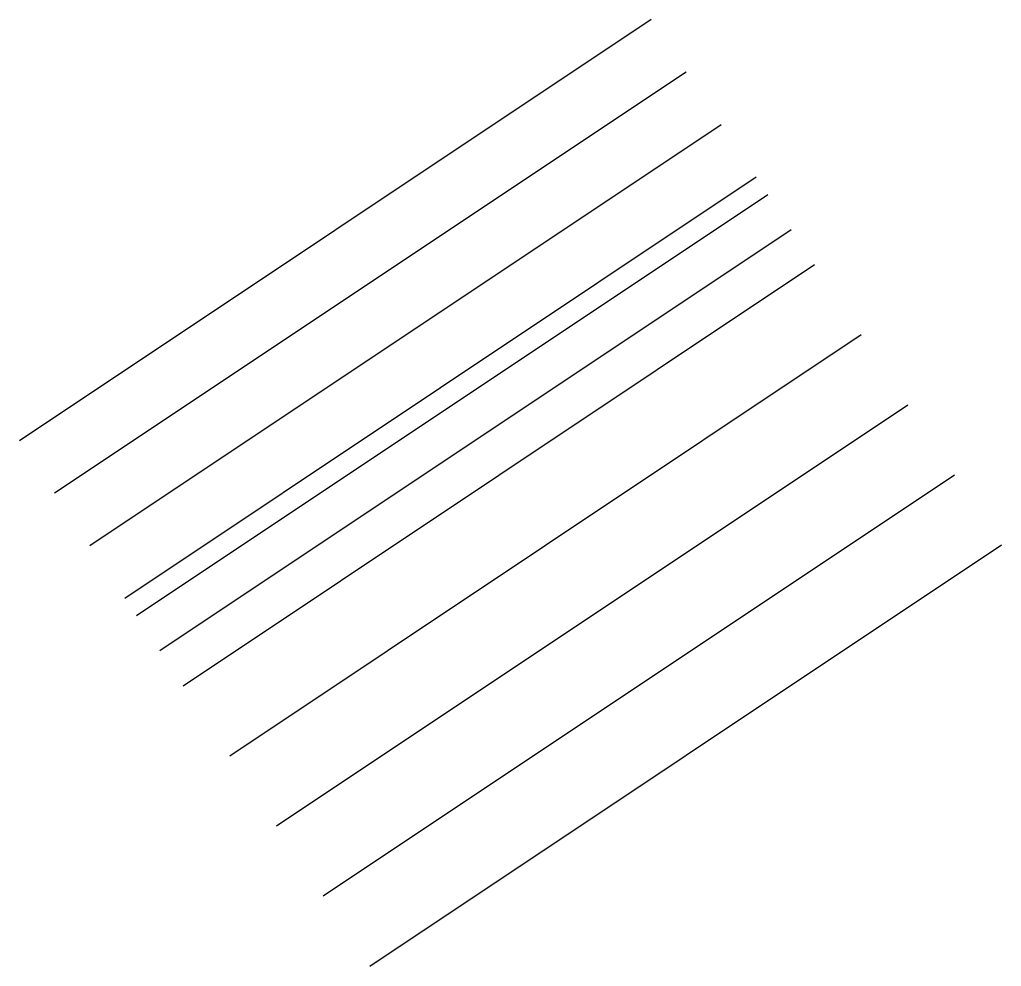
# Model space of a CAD drawing. Header units: millimetres. Extents: x 5 to 51.6, y -7.5 to 37.5.
import ezdxf

# ---------------------------------------------------------------- set-up
doc = ezdxf.new("R2010")
doc.units = ezdxf.units.MM
doc.layers.get('0').update_dxf_attribs({"lineweight": 25, "true_color": 0xffffff})

msp = doc.modelspace()

# ---------------------------------------------------------------- linework, layer by layer
for p, q in [((35.008, 37.488), (5.008, 17.488)), ((36.672, 34.992), (6.672, 14.992)), ((38.336, 32.496), (8.336, 12.496)), ((40, 30), (10, 10)), ((40.555, 29.168), (10.555, 9.168)), ((41.664, 27.504), (11.664, 7.504)), ((42.774, 25.84), (12.774, 5.84)), ((44.992, 22.512), (14.992, 2.512)), ((47.211, 19.183), (17.211, -0.817)), ((49.43, 15.855), (19.43, -4.145)), ((51.649, 12.527), (21.649, -7.473))]:
    msp.add_line(p, q)

doc.saveas('drawing.dxf')
